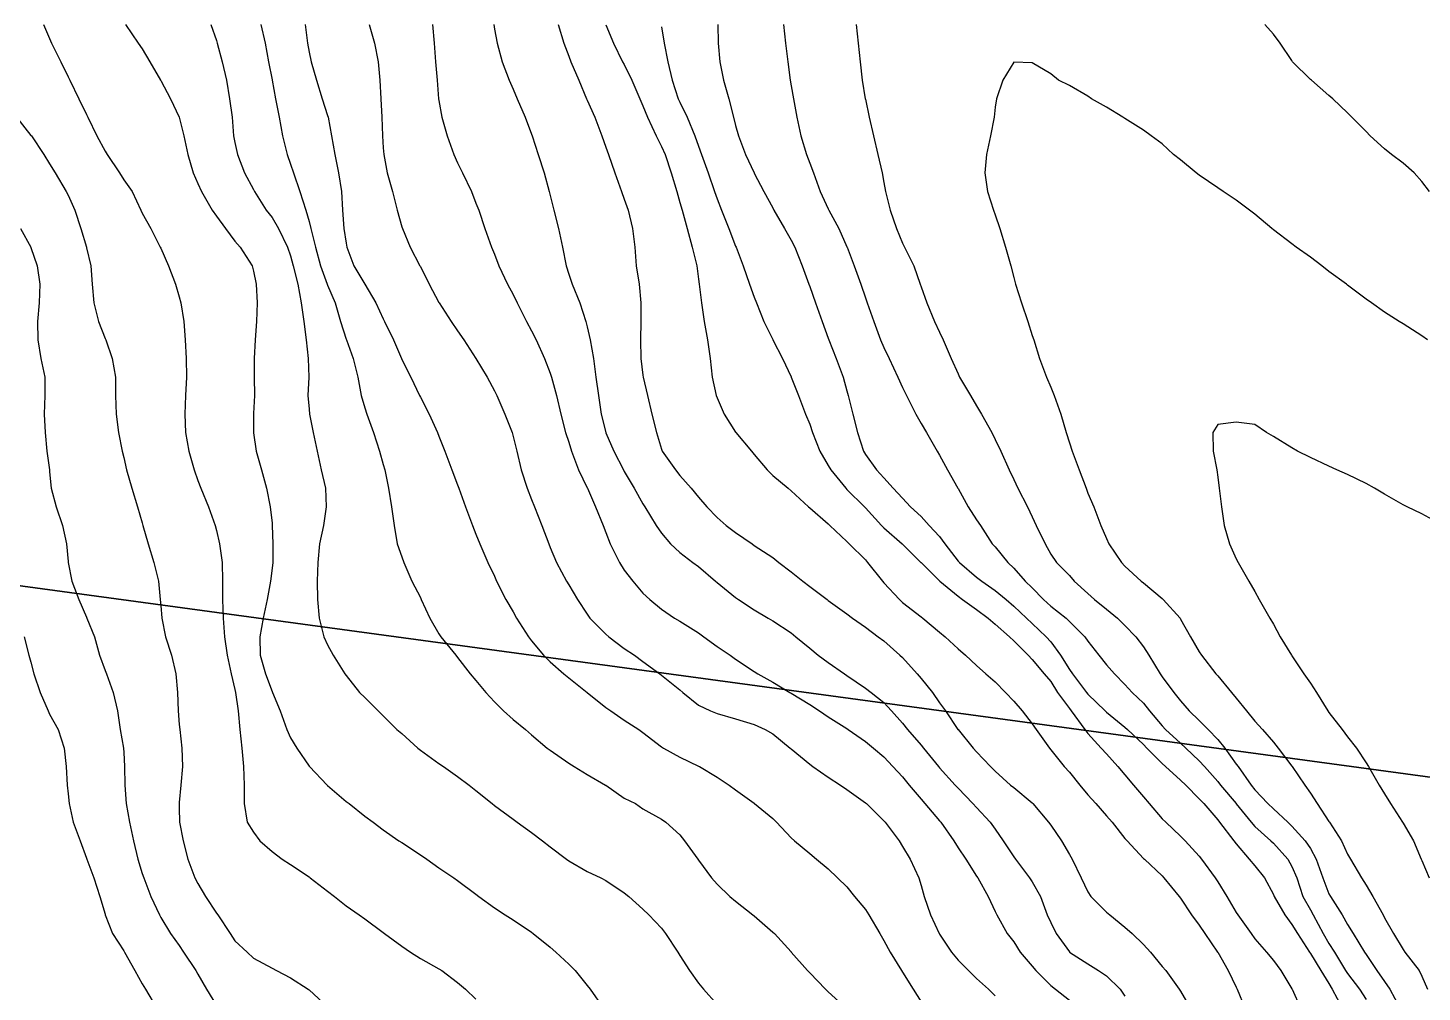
# Model space of a CAD drawing. Extents: x -729 to 771, y -779 to 721.
# Drawn here: x -213.2 to 34.1, y 352.3 to 523.2 of the extents above; entities that cross this region are included whole.
import ezdxf

# ---------------------------------------------------------------- set-up
doc = ezdxf.new("R2010")
doc.units = 0

msp = doc.modelspace()

# ---------------------------------------------------------------- linework, layer by layer
at = {"layer": 'CONTOURS'}
for points in [[(-210.471, 523.8354, 276.472), (-209.3798, 521.3384, 276.472), (-209.0342, 520.5459, 276.472), (-207.3994, 517.2564, 276.472), (-206.0903, 514.5856, 276.472), (-205.7926, 513.967, 276.472), (-204.1866, 510.6775, 276.472), (-202.8009, 507.8585, 276.472), (-202.5699, 507.388, 276.472), (-200.9819, 504.0985, 276.472), (-199.5114, 501.3609, 276.472), (-199.1634, 500.8091, 276.472), (-196.9392, 497.5196, 276.472), (-196.2219, 496.3248, 276.472), (-194.7367, 494.2301, 276.472), (-193.1732, 490.9407, 276.472), (-192.9324, 490.4169, 276.472), (-191.423, 487.6512, 276.472), (-189.724, 484.3617, 276.472), (-189.643, 484.1827, 276.472), (-188.2458, 481.0722, 276.472), (-187.0009, 477.7828, 276.472), (-186.3535, 475.5435, 276.472), (-186.0815, 474.4933, 276.472), (-185.5529, 471.2038, 276.472), (-185.2842, 467.9143, 276.472), (-185.1513, 464.6249, 276.472), (-185.0727, 461.3354, 276.472), (-185.2475, 458.0459, 276.472), (-185.4015, 454.7564, 276.472), (-185.2392, 451.467, 276.472), (-184.6839, 448.1775, 276.472), (-183.7125, 444.888, 276.472), (-183.064, 442.9765, 276.472), (-182.5401, 441.5985, 276.472), (-181.1823, 438.3091, 276.472), (-180.0165, 435.0196, 276.472), (-179.7745, 434.0958, 276.472), (-179.1986, 431.7301, 276.472), (-178.7311, 428.4407, 276.472), (-178.6788, 425.1512, 276.472), (-178.665, 421.8617, 276.472), (-178.5671, 418.5722, 276.472), (-178.3281, 415.2828, 276.472), (-177.8792, 411.9933, 276.472), (-177.1412, 408.7038, 276.472), (-176.4851, 405.9055, 276.472), (-176.4004, 405.4143, 276.472), (-175.9205, 402.1249, 276.472), (-175.5924, 398.8354, 276.472), (-175.2725, 395.5459, 276.472), (-174.9467, 392.2564, 276.472), (-174.8487, 388.967, 276.472), (-174.8256, 385.6775, 276.472), (-174.3333, 382.388, 276.472), (-173.1956, 380.6138, 276.472), (-172.0736, 379.0985, 276.472), (-169.9061, 377.2124, 276.472), (-168.0795, 375.8091, 276.472), (-166.6167, 374.8631, 276.472), (-163.3272, 372.6711, 276.472), (-163.1185, 372.5196, 276.472), (-160.0377, 370.1368, 276.472), (-158.8112, 369.2301, 276.472), (-156.7482, 367.5576, 276.472), (-154.4657, 365.9407, 276.472), (-153.4588, 365.2479, 276.472), (-150.1693, 362.8423, 276.472), (-149.9239, 362.6512, 276.472), (-146.8798, 360.3993, 276.472), (-145.3197, 359.3617, 276.472), (-143.5903, 358.2184, 276.472), (-140.3009, 356.409, 276.472), (-139.8032, 356.0722, 276.472), (-137.0114, 353.9383, 276.472), (-135.6029, 352.7828, 276.472), (-133.7219, 350.9935, 276.472)], [(-195.8842, 523.8354, 286.472), (-193.6279, 520.5459, 286.472), (-192.9324, 519.5176, 286.472), (-191.5731, 517.2564, 286.472), (-189.6642, 513.967, 286.472), (-189.643, 513.9323, 286.472), (-187.94, 510.6775, 286.472), (-186.3536, 507.388, 286.472), (-186.3535, 507.3877, 286.472), (-185.5689, 504.0985, 286.472), (-184.8492, 500.8091, 286.472), (-183.8935, 497.5196, 286.472), (-183.064, 495.6414, 286.472), (-182.4116, 494.2301, 286.472), (-180.4971, 490.9407, 286.472), (-179.7745, 489.8633, 286.472), (-178.1569, 487.6512, 286.472), (-176.4851, 485.4495, 286.472), (-175.5769, 484.3617, 286.472), (-173.4335, 481.0722, 286.472), (-173.1956, 480.1262, 286.472), (-172.7436, 477.7828, 286.472), (-172.5439, 474.4933, 286.472), (-172.638, 471.2038, 286.472), (-172.8675, 467.9143, 286.472), (-173.0668, 464.6249, 286.472), (-173.084, 461.3354, 286.472), (-173.0239, 458.0459, 286.472), (-173.1956, 454.8599, 286.472), (-173.2018, 454.7564, 286.472), (-173.1982, 451.467, 286.472), (-173.1956, 451.4476, 286.472), (-172.7385, 448.1775, 286.472), (-171.782, 444.888, 286.472), (-170.8864, 441.5985, 286.472), (-170.2249, 438.3091, 286.472), (-169.9061, 435.4006, 286.472), (-169.8676, 435.0196, 286.472), (-169.7635, 431.7301, 286.472), (-169.7835, 428.4407, 286.472), (-169.9061, 427.4473, 286.472), (-170.189, 425.1512, 286.472), (-170.769, 421.8617, 286.472), (-171.4775, 418.5722, 286.472), (-172.0777, 415.2828, 286.472), (-172.0363, 411.9933, 286.472), (-171.0508, 408.7038, 286.472), (-169.9061, 405.539, 286.472), (-169.8454, 405.4143, 286.472), (-168.4366, 402.1249, 286.472), (-167.2548, 398.8354, 286.472), (-166.6167, 397.3555, 286.472), (-165.5305, 395.5459, 286.472), (-163.3272, 392.3053, 286.472), (-163.2819, 392.2564, 286.472), (-160.1306, 388.967, 286.472), (-160.0377, 388.8735, 286.472), (-156.7482, 386.049, 286.472), (-156.2395, 385.6775, 286.472), (-153.4588, 383.4821, 286.472), (-151.9745, 382.388, 286.472), (-150.1693, 381.0431, 286.472), (-147.4143, 379.0985, 286.472), (-146.8798, 378.7949, 286.472), (-143.5903, 376.6083, 286.472), (-142.4538, 375.8091, 286.472), (-140.3009, 374.2805, 286.472), (-137.6309, 372.5196, 286.472), (-137.0114, 372.075, 286.472), (-133.7219, 369.6256, 286.472), (-133.1957, 369.2301, 286.472), (-130.4324, 367.217, 286.472), (-128.5334, 365.9407, 286.472), (-127.143, 365.0996, 286.472), (-123.8535, 362.8737, 286.472), (-123.5503, 362.6512, 286.472), (-120.564, 360.2081, 286.472), (-119.5386, 359.3617, 286.472), (-117.2745, 357.227, 286.472), (-116.1153, 356.0722, 286.472), (-113.9851, 353.4399, 286.472), (-113.4454, 352.7828, 286.472), (-111.1644, 349.4933, 286.472)], [(-180.7561, 523.8354, 296.472), (-179.7745, 521.0353, 296.472), (-179.6281, 520.5459, 296.472), (-178.7307, 517.2564, 296.472), (-177.9968, 513.967, 296.472), (-177.4204, 510.6775, 296.472), (-176.9895, 507.388, 296.472), (-176.725, 504.0985, 296.472), (-176.4851, 502.9484, 296.472), (-176.0383, 500.8091, 296.472), (-174.7723, 497.5196, 296.472), (-173.1956, 494.6148, 296.472), (-172.9965, 494.2301, 296.472), (-170.9519, 490.9407, 296.472), (-169.9061, 489.6124, 296.472), (-168.7413, 487.6512, 296.472), (-167.1656, 484.3617, 296.472), (-166.6167, 482.8167, 296.472), (-166.1513, 481.0722, 296.472), (-165.3542, 477.7828, 296.472), (-164.7526, 474.4933, 296.472), (-164.2672, 471.2038, 296.472), (-163.8519, 467.9143, 296.472), (-163.5069, 464.6249, 296.472), (-163.3867, 461.3354, 296.472), (-163.5452, 458.0459, 296.472), (-163.3272, 455.6299, 296.472), (-163.2395, 454.7564, 296.472), (-162.6267, 451.467, 296.472), (-161.9143, 448.1775, 296.472), (-161.1877, 444.888, 296.472), (-160.4137, 441.5985, 296.472), (-160.3027, 438.3091, 296.472), (-160.7996, 435.0196, 296.472), (-161.5076, 431.7301, 296.472), (-161.7996, 428.4407, 296.472), (-161.8946, 425.1512, 296.472), (-161.846, 421.8617, 296.472), (-161.552, 418.5722, 296.472), (-160.7192, 415.2828, 296.472), (-160.0377, 413.8399, 296.472), (-159.0831, 411.9933, 296.472), (-156.9812, 408.7038, 296.472), (-156.7482, 408.3921, 296.472), (-154.359, 405.4143, 296.472), (-153.4588, 404.4832, 296.472), (-151.0969, 402.1249, 296.472), (-150.1693, 401.2749, 296.472), (-147.768, 398.8354, 296.472), (-146.8798, 398.099, 296.472), (-144.0299, 395.5459, 296.472), (-143.5903, 395.1885, 296.472), (-140.3009, 392.7796, 296.472), (-139.4936, 392.2564, 296.472), (-137.0114, 390.5015, 296.472), (-134.9191, 388.967, 296.472), (-133.7219, 387.998, 296.472), (-130.8584, 385.6775, 296.472), (-130.4324, 385.3738, 296.472), (-127.143, 382.9259, 296.472), (-126.3952, 382.388, 296.472), (-123.8535, 380.5907, 296.472), (-121.9029, 379.0985, 296.472), (-120.564, 378.0311, 296.472), (-117.674, 375.8091, 296.472), (-117.2745, 375.5286, 296.472), (-113.9851, 373.6313, 296.472), (-111.5814, 372.5196, 296.472), (-110.6956, 372.0493, 296.472), (-107.4061, 369.8373, 296.472), (-106.6247, 369.2301, 296.472), (-104.1167, 366.9801, 296.472), (-103.0413, 365.9407, 296.472), (-100.8272, 363.5792, 296.472), (-100.1223, 362.6512, 296.472), (-97.9165, 359.3617, 296.472), (-97.5377, 358.7678, 296.472), (-95.8205, 356.0722, 296.472), (-94.2482, 353.8442, 296.472), (-93.3765, 352.7828, 296.472), (-90.9588, 350.0534, 296.472)], [(-171.8766, 523.8354, 306.472), (-171.1456, 520.5459, 306.472), (-170.505, 517.2564, 306.472), (-169.9061, 514.0423, 306.472), (-169.8927, 513.967, 306.472), (-169.2831, 510.6775, 306.472), (-168.6412, 507.388, 306.472), (-168.0636, 504.0985, 306.472), (-167.2114, 500.8091, 306.472), (-166.6167, 499.1042, 306.472), (-166.1119, 497.5196, 306.472), (-164.9579, 494.2301, 306.472), (-163.909, 490.9407, 306.472), (-163.3272, 488.9224, 306.472), (-163.0033, 487.6512, 306.472), (-162.2125, 484.3617, 306.472), (-161.3313, 481.0722, 306.472), (-160.1003, 477.7828, 306.472), (-160.0377, 477.6067, 306.472), (-158.7289, 474.4933, 306.472), (-157.7421, 471.2038, 306.472), (-156.7482, 468.0342, 306.472), (-156.7038, 467.9143, 306.472), (-155.5232, 464.6249, 306.472), (-154.6849, 461.3354, 306.472), (-154.0971, 458.0459, 306.472), (-153.4588, 455.8913, 306.472), (-153.076, 454.7564, 306.472), (-151.9228, 451.467, 306.472), (-150.8294, 448.1775, 306.472), (-150.1693, 445.8271, 306.472), (-149.8981, 444.888, 306.472), (-149.2278, 441.5985, 306.472), (-148.6928, 438.3091, 306.472), (-148.2163, 435.0196, 306.472), (-147.6971, 431.7301, 306.472), (-146.8798, 429.4649, 306.472), (-146.5462, 428.4407, 306.472), (-145.1282, 425.1512, 306.472), (-143.5903, 422.2112, 306.472), (-143.4332, 421.8617, 306.472), (-141.9291, 418.5722, 306.472), (-140.3009, 415.7684, 306.472), (-139.9708, 415.2828, 306.472), (-137.3126, 411.9933, 306.472), (-137.0114, 411.6166, 306.472), (-134.7323, 408.7038, 306.472), (-133.7219, 407.5077, 306.472), (-131.9838, 405.4143, 306.472), (-130.4324, 403.7581, 306.472), (-128.819, 402.1249, 306.472), (-127.143, 400.6229, 306.472), (-124.961, 398.8354, 306.472), (-123.8535, 397.8824, 306.472), (-121.073, 395.5459, 306.472), (-120.564, 395.148, 306.472), (-117.2745, 392.8731, 306.472), (-116.2937, 392.2564, 306.472), (-113.9851, 390.868, 306.472), (-110.72, 388.967, 306.472), (-110.6956, 388.9518, 306.472), (-107.4061, 386.6788, 306.472), (-105.4393, 385.6775, 306.472), (-104.1167, 384.7864, 306.472), (-100.8272, 382.9138, 306.472), (-100.0386, 382.388, 306.472), (-97.5377, 380.1251, 306.472), (-96.7222, 379.0985, 306.472), (-94.342, 375.8091, 306.472), (-94.2482, 375.6744, 306.472), (-91.9164, 372.5196, 306.472), (-90.9588, 371.3833, 306.472), (-88.6681, 369.2301, 306.472), (-87.6693, 368.3913, 306.472), (-84.595, 365.9407, 306.472), (-84.3798, 365.7603, 306.472), (-81.0903, 362.911, 306.472), (-80.7946, 362.6512, 306.472), (-77.8009, 359.3794, 306.472), (-77.7834, 359.3617, 306.472), (-74.8867, 356.0722, 306.472), (-74.5114, 355.6597, 306.472), (-71.7271, 352.7828, 306.472), (-71.2219, 352.3289, 306.472), (-68.0875, 349.4933, 306.472)], [(-164.0098, 523.8354, 316.472), (-163.594, 520.5459, 316.472), (-163.3272, 518.9221, 316.472), (-162.9498, 517.2564, 316.472), (-162.0418, 513.967, 316.472), (-160.996, 510.6775, 316.472), (-160.0377, 507.7017, 316.472), (-159.9452, 507.388, 316.472), (-159.3378, 504.0985, 316.472), (-158.7442, 500.8091, 316.472), (-158.1226, 497.5196, 316.472), (-157.5606, 494.2301, 316.472), (-157.3948, 490.9407, 316.472), (-157.1431, 487.6512, 316.472), (-156.7482, 485.098, 316.472), (-156.6081, 484.3617, 316.472), (-155.3777, 481.0722, 316.472), (-153.4624, 477.7828, 316.472), (-153.4588, 477.7754, 316.472), (-151.476, 474.4933, 316.472), (-150.1693, 471.658, 316.472), (-149.9328, 471.2038, 316.472), (-148.3798, 467.9143, 316.472), (-146.958, 464.6249, 316.472), (-146.8798, 464.4395, 316.472), (-145.253, 461.3354, 316.472), (-143.716, 458.0459, 316.472), (-143.5903, 457.7826, 316.472), (-142.0294, 454.7564, 316.472), (-140.5404, 451.467, 316.472), (-140.3009, 450.8495, 316.472), (-139.2439, 448.1775, 316.472), (-138.0026, 444.888, 316.472), (-137.0114, 442.1993, 316.472), (-136.7765, 441.5985, 316.472), (-135.594, 438.3091, 316.472), (-134.3669, 435.0196, 316.472), (-133.7219, 433.4771, 316.472), (-133.022, 431.7301, 316.472), (-131.5983, 428.4407, 316.472), (-130.4324, 426.006, 316.472), (-130.0714, 425.1512, 316.472), (-128.4325, 421.8617, 316.472), (-127.143, 419.6885, 316.472), (-126.5097, 418.5722, 316.472), (-124.3802, 415.2828, 316.472), (-123.8535, 414.5712, 316.472), (-121.7389, 411.9933, 316.472), (-120.564, 410.8542, 316.472), (-118.1453, 408.7038, 316.472), (-117.2745, 408.0038, 316.472), (-114.025, 405.4143, 316.472), (-113.9851, 405.3827, 316.472), (-110.6956, 402.7479, 316.472), (-109.805, 402.1249, 316.472), (-107.4061, 400.4816, 316.472), (-104.8216, 398.8354, 316.472), (-104.1167, 398.2715, 316.472), (-100.8272, 395.7758, 316.472), (-100.4596, 395.5459, 316.472), (-97.5377, 393.9178, 316.472), (-94.2482, 392.3384, 316.472), (-94.0705, 392.2564, 316.472), (-90.9588, 390.3542, 316.472), (-88.7847, 388.967, 316.472), (-87.6693, 388.1355, 316.472), (-84.3798, 385.7468, 316.472), (-84.2936, 385.6775, 316.472), (-81.0903, 383.0198, 316.472), (-80.3998, 382.388, 316.472), (-77.8009, 379.6129, 316.472), (-77.2399, 379.0985, 316.472), (-74.5114, 376.8314, 316.472), (-73.311, 375.8091, 316.472), (-71.2219, 374.1154, 316.472), (-69.6063, 372.5196, 316.472), (-67.9324, 370.9271, 316.472), (-66.5563, 369.2301, 316.472), (-64.643, 366.8796, 316.472), (-64.0191, 365.9407, 316.472), (-62.0983, 362.6512, 316.472), (-61.3535, 361.4221, 316.472), (-60.2751, 359.3617, 316.472), (-58.2617, 356.0722, 316.472), (-58.064, 355.7735, 316.472), (-56.1701, 352.7828, 316.472), (-54.7745, 350.5067, 316.472)], [(-152.6863, 523.8354, 326.472), (-151.7081, 520.5459, 326.472), (-151.0856, 517.2564, 326.472), (-150.7665, 513.967, 326.472), (-150.6307, 510.6775, 326.472), (-150.4261, 507.388, 326.472), (-150.3265, 504.0985, 326.472), (-150.1693, 501.9571, 326.472), (-150.0615, 500.8091, 326.472), (-149.4605, 497.5196, 326.472), (-148.552, 494.2301, 326.472), (-147.7041, 490.9407, 326.472), (-146.8798, 487.9531, 326.472), (-146.7809, 487.6512, 326.472), (-145.3829, 484.3617, 326.472), (-143.6839, 481.0722, 326.472), (-143.5903, 480.9218, 326.472), (-142.0409, 477.7828, 326.472), (-140.3009, 474.5485, 326.472), (-140.2671, 474.4933, 326.472), (-138.1209, 471.2038, 326.472), (-137.0114, 469.5102, 326.472), (-135.8949, 467.9143, 326.472), (-133.737, 464.6249, 326.472), (-133.7219, 464.5998, 326.472), (-131.7253, 461.3354, 326.472), (-130.4324, 458.8895, 326.472), (-130.051, 458.0459, 326.472), (-128.5886, 454.7564, 326.472), (-127.3316, 451.467, 326.472), (-127.143, 450.8042, 326.472), (-126.4822, 448.1775, 326.472), (-125.7159, 444.888, 326.472), (-124.6184, 441.5985, 326.472), (-123.8535, 439.6434, 326.472), (-123.3392, 438.3091, 326.472), (-122.0551, 435.0196, 326.472), (-120.8205, 431.7301, 326.472), (-120.564, 431.0815, 326.472), (-119.4425, 428.4407, 326.472), (-117.6696, 425.1512, 326.472), (-117.2745, 424.4895, 326.472), (-115.7416, 421.8617, 326.472), (-113.9851, 419.2659, 326.472), (-113.5162, 418.5722, 326.472), (-110.6956, 415.7544, 326.472), (-110.1285, 415.2828, 326.472), (-107.4061, 413.217, 326.472), (-105.6134, 411.9933, 326.472), (-104.1167, 410.9004, 326.472), (-101.1136, 408.7038, 326.472), (-100.8272, 408.4911, 326.472), (-97.5377, 405.8464, 326.472), (-97.0439, 405.4143, 326.472), (-94.2482, 403.1633, 326.472), (-92.1441, 402.1249, 326.472), (-90.9588, 401.6633, 326.472), (-87.6693, 400.6992, 326.472), (-84.3798, 399.7117, 326.472), (-82.4255, 398.8354, 326.472), (-81.0903, 398.0392, 326.472), (-77.9867, 395.5459, 326.472), (-77.8009, 395.3784, 326.472), (-74.5114, 392.656, 326.472), (-73.9449, 392.2564, 326.472), (-71.2219, 390.3474, 326.472), (-69.087, 388.967, 326.472), (-67.9324, 388.2094, 326.472), (-64.643, 385.8482, 326.472), (-64.4482, 385.6775, 326.472), (-61.3535, 382.6572, 326.472), (-61.1115, 382.388, 326.472), (-58.6792, 379.0985, 326.472), (-58.064, 378.1051, 326.472), (-56.675, 375.8091, 326.472), (-55.1891, 372.5196, 326.472), (-54.7745, 371.1382, 326.472), (-54.2392, 369.2301, 326.472), (-53.0767, 365.9407, 326.472), (-51.5649, 362.6512, 326.472), (-51.4851, 362.514, 326.472), (-49.3948, 359.3617, 326.472), (-48.1956, 357.9384, 326.472), (-46.3723, 356.0722, 326.472), (-44.9061, 354.6683, 326.472), (-42.8108, 352.7828, 326.472), (-41.6167, 351.5852, 326.472)], [(-141.433, 523.8354, 336.472), (-141.1552, 520.5459, 336.472), (-140.8854, 517.2564, 336.472), (-140.6143, 513.967, 336.472), (-140.3472, 510.6775, 336.472), (-140.3009, 510.3669, 336.472), (-139.7681, 507.388, 336.472), (-138.8158, 504.0985, 336.472), (-137.6428, 500.8091, 336.472), (-137.0114, 499.3015, 336.472), (-136.1369, 497.5196, 336.472), (-134.4994, 494.2301, 336.472), (-133.7219, 492.1744, 336.472), (-133.205, 490.9407, 336.472), (-132.1239, 487.6512, 336.472), (-130.9613, 484.3617, 336.472), (-130.4324, 483.135, 336.472), (-129.6951, 481.0722, 336.472), (-128.1587, 477.7828, 336.472), (-127.143, 475.9483, 336.472), (-126.4333, 474.4933, 336.472), (-124.7472, 471.2038, 336.472), (-123.8535, 469.5454, 336.472), (-123.0582, 467.9143, 336.472), (-121.5567, 464.6249, 336.472), (-120.564, 462.0284, 336.472), (-120.3445, 461.3354, 336.472), (-119.4557, 458.0459, 336.472), (-118.6548, 454.7564, 336.472), (-117.8199, 451.467, 336.472), (-117.2745, 449.7701, 336.472), (-116.7869, 448.1775, 336.472), (-115.5412, 444.888, 336.472), (-113.9851, 441.6775, 336.472), (-113.9462, 441.5985, 336.472), (-112.4943, 438.3091, 336.472), (-111.1708, 435.0196, 336.472), (-110.6956, 433.7829, 336.472), (-109.9481, 431.7301, 336.472), (-108.2773, 428.4407, 336.472), (-107.4061, 427.0894, 336.472), (-105.9238, 425.1512, 336.472), (-104.1167, 423.0223, 336.472), (-102.9088, 421.8617, 336.472), (-100.8272, 420.1481, 336.472), (-98.5041, 418.5722, 336.472), (-97.5377, 418.0243, 336.472), (-94.2482, 415.9618, 336.472), (-93.317, 415.2828, 336.472), (-90.9588, 413.5365, 336.472), (-88.6317, 411.9933, 336.472), (-87.6693, 411.3129, 336.472), (-84.3798, 409.1252, 336.472), (-83.7443, 408.7038, 336.472), (-81.0903, 407.227, 336.472), (-78.0256, 405.4143, 336.472), (-77.8009, 405.2926, 336.472), (-74.5114, 403.2338, 336.472), (-72.7664, 402.1249, 336.472), (-71.2219, 401.0791, 336.472), (-67.9324, 399.0039, 336.472), (-67.6796, 398.8354, 336.472), (-64.643, 396.6932, 336.472), (-63.2059, 395.5459, 336.472), (-61.3535, 394.0045, 336.472), (-59.7763, 392.2564, 336.472), (-58.064, 390.4249, 336.472), (-56.8676, 388.967, 336.472), (-54.7745, 386.4644, 336.472), (-54.1154, 385.6775, 336.472), (-51.4851, 382.6231, 336.472), (-51.2836, 382.388, 336.472), (-48.9611, 379.0985, 336.472), (-48.1956, 377.8595, 336.472), (-46.7987, 375.8091, 336.472), (-44.9061, 372.806, 336.472), (-44.7212, 372.5196, 336.472), (-42.8489, 369.2301, 336.472), (-41.6167, 366.5754, 336.472), (-41.3297, 365.9407, 336.472), (-39.4629, 362.6512, 336.472), (-38.3272, 361.1473, 336.472), (-37.1648, 359.3617, 336.472), (-35.0377, 356.8334, 336.472), (-34.4127, 356.0722, 336.472), (-31.7482, 353.438, 336.472), (-30.9007, 352.7828, 336.472), (-28.4588, 350.8128, 336.472)], [(-130.58, 523.8354, 346.472), (-130.4324, 522.9923, 346.472), (-129.9591, 520.5459, 346.472), (-129.0676, 517.2564, 346.472), (-127.8408, 513.967, 346.472), (-127.143, 512.3928, 346.472), (-126.4153, 510.6775, 346.472), (-124.9922, 507.388, 346.472), (-123.8535, 504.4134, 346.472), (-123.7472, 504.0985, 346.472), (-122.6644, 500.8091, 346.472), (-121.637, 497.5196, 346.472), (-120.7479, 494.2301, 346.472), (-120.564, 493.4957, 346.472), (-119.9268, 490.9407, 346.472), (-119.1039, 487.6512, 346.472), (-118.3993, 484.3617, 346.472), (-117.7313, 481.0722, 346.472), (-117.2745, 479.5482, 346.472), (-116.6721, 477.7828, 346.472), (-115.3023, 474.4933, 346.472), (-114.2374, 471.2038, 346.472), (-113.9851, 470.2285, 346.472), (-113.4666, 467.9143, 346.472), (-112.8944, 464.6249, 346.472), (-112.4654, 461.3354, 346.472), (-112.0146, 458.0459, 346.472), (-111.5292, 454.7564, 346.472), (-110.7152, 451.467, 346.472), (-110.6956, 451.4204, 346.472), (-109.2467, 448.1775, 346.472), (-107.5614, 444.888, 346.472), (-107.4061, 444.588, 346.472), (-105.6603, 441.5985, 346.472), (-104.1167, 438.8295, 346.472), (-103.7798, 438.3091, 346.472), (-101.7787, 435.0196, 346.472), (-100.8272, 433.6185, 346.472), (-99.1904, 431.7301, 346.472), (-97.5377, 430.1917, 346.472), (-95.2267, 428.4407, 346.472), (-94.2482, 427.7392, 346.472), (-91.2183, 425.1512, 346.472), (-90.9588, 424.9198, 346.472), (-87.6693, 422.2298, 346.472), (-87.1318, 421.8617, 346.472), (-84.3798, 420.0426, 346.472), (-81.8721, 418.5722, 346.472), (-81.0903, 418.1008, 346.472), (-77.8009, 415.9447, 346.472), (-76.9537, 415.2828, 346.472), (-74.5114, 413.2472, 346.472), (-73.0289, 411.9933, 346.472), (-71.2219, 410.697, 346.472), (-68.3531, 408.7038, 346.472), (-67.9324, 408.4277, 346.472), (-64.643, 406.1848, 346.472), (-63.6156, 405.4143, 346.472), (-61.3535, 403.6312, 346.472), (-60.0182, 402.1249, 346.472), (-58.064, 399.9713, 346.472), (-57.1694, 398.8354, 346.472), (-54.7745, 396.0479, 346.472), (-54.3575, 395.5459, 346.472), (-51.6527, 392.2564, 346.472), (-51.4851, 392.055, 346.472), (-48.7101, 388.967, 346.472), (-48.1956, 388.3974, 346.472), (-45.574, 385.6775, 346.472), (-44.9061, 384.966, 346.472), (-42.5071, 382.388, 346.472), (-41.6167, 381.1314, 346.472), (-40.2034, 379.0985, 346.472), (-38.3272, 376.252, 346.472), (-38.0041, 375.8091, 346.472), (-35.503, 372.5196, 346.472), (-35.0377, 371.8089, 346.472), (-33.5865, 369.2301, 346.472), (-32.3692, 365.9407, 346.472), (-31.7482, 364.6035, 346.472), (-30.7906, 362.6512, 346.472), (-28.4588, 359.3759, 346.472), (-28.4415, 359.3617, 346.472), (-25.1693, 357.2459, 346.472), (-23.3068, 356.0722, 346.472), (-21.8798, 355.1578, 346.472), (-19.4446, 352.7828, 346.472), (-18.5903, 351.5258, 346.472)], [(-119.142, 523.8354, 356.472), (-118.1251, 520.5459, 356.472), (-117.2745, 518.26, 356.472), (-116.8973, 517.2564, 356.472), (-115.4861, 513.967, 356.472), (-114.0945, 510.6775, 356.472), (-113.9851, 510.4029, 356.472), (-112.6383, 507.388, 356.472), (-111.3727, 504.0985, 356.472), (-110.6956, 502.1236, 356.472), (-110.2234, 500.8091, 356.472), (-109.1157, 497.5196, 356.472), (-107.937, 494.2301, 356.472), (-107.4061, 492.8583, 356.472), (-106.7404, 490.9407, 356.472), (-105.9659, 487.6512, 356.472), (-105.5564, 484.3617, 356.472), (-105.3134, 481.0722, 356.472), (-104.7735, 477.7828, 356.472), (-104.4676, 474.4933, 356.472), (-104.4554, 471.2038, 356.472), (-104.5205, 467.9143, 356.472), (-104.4527, 464.6249, 356.472), (-104.1167, 461.661, 356.472), (-104.0724, 461.3354, 356.472), (-103.2971, 458.0459, 356.472), (-102.5159, 454.7564, 356.472), (-101.6997, 451.467, 356.472), (-100.8272, 448.5222, 356.472), (-100.6999, 448.1775, 356.472), (-98.3034, 444.888, 356.472), (-97.5377, 443.8953, 356.472), (-95.5542, 441.5985, 356.472), (-94.2482, 440.0501, 356.472), (-92.7594, 438.3091, 356.472), (-90.9588, 436.451, 356.472), (-89.3429, 435.0196, 356.472), (-87.6693, 433.7553, 356.472), (-84.7469, 431.7301, 356.472), (-84.3798, 431.4723, 356.472), (-81.0903, 429.3278, 356.472), (-79.9846, 428.4407, 356.472), (-77.8009, 426.8002, 356.472), (-75.7419, 425.1512, 356.472), (-74.5114, 424.2054, 356.472), (-71.41, 421.8617, 356.472), (-71.2219, 421.7238, 356.472), (-67.9324, 419.339, 356.472), (-66.907, 418.5722, 356.472), (-64.643, 417.0038, 356.472), (-62.3744, 415.2828, 356.472), (-61.3535, 414.5373, 356.472), (-58.5054, 411.9933, 356.472), (-58.064, 411.5678, 356.472), (-55.437, 408.7038, 356.472), (-54.7745, 407.8975, 356.472), (-52.7516, 405.4143, 356.472), (-51.4851, 403.5271, 356.472), (-50.4272, 402.1249, 356.472), (-48.217, 398.8354, 356.472), (-48.1956, 398.808, 356.472), (-45.5085, 395.5459, 356.472), (-44.9061, 394.8455, 356.472), (-42.4549, 392.2564, 356.472), (-41.6167, 391.4231, 356.472), (-38.8744, 388.967, 356.472), (-38.3272, 388.5274, 356.472), (-35.0377, 385.7945, 356.472), (-34.9146, 385.6775, 356.472), (-32.1542, 382.388, 356.472), (-31.7482, 381.8408, 356.472), (-29.8531, 379.0985, 356.472), (-28.4588, 376.6745, 356.472), (-27.9812, 375.8091, 356.472), (-26.3377, 372.5196, 356.472), (-25.1693, 370.0214, 356.472), (-24.6291, 369.2301, 356.472), (-21.8798, 366.4522, 356.472), (-21.3012, 365.9407, 356.472), (-18.5903, 363.7931, 356.472), (-17.3203, 362.6512, 356.472), (-15.3009, 360.7127, 356.472), (-14.0724, 359.3617, 356.472), (-12.0114, 356.8253, 356.472), (-11.3588, 356.0722, 356.472), (-8.9612, 352.7828, 356.472), (-8.7219, 352.4495, 356.472), (-7.0442, 349.4933, 356.472)], [(-110.6956, 523.7657, 366.472), (-109.3376, 520.5459, 366.472), (-107.7066, 517.2564, 366.472), (-107.4061, 516.739, 366.472), (-106.0727, 513.967, 366.472), (-104.679, 510.6775, 366.472), (-104.1167, 509.4194, 366.472), (-103.2885, 507.388, 366.472), (-101.7487, 504.0985, 366.472), (-100.8272, 502.2344, 366.472), (-100.1874, 500.8091, 366.472), (-99.0733, 497.5196, 366.472), (-98.0945, 494.2301, 366.472), (-97.5377, 492.2712, 366.472), (-97.1638, 490.9407, 366.472), (-96.2744, 487.6512, 366.472), (-95.3891, 484.3617, 366.472), (-94.5651, 481.0722, 366.472), (-94.2482, 478.6751, 366.472), (-94.1302, 477.7828, 366.472), (-93.7461, 474.4933, 366.472), (-93.2268, 471.2038, 366.472), (-92.6622, 467.9143, 366.472), (-92.1926, 464.6249, 366.472), (-91.8516, 461.3354, 366.472), (-91.12, 458.0459, 366.472), (-90.9588, 457.6286, 366.472), (-89.6771, 454.7564, 366.472), (-87.6693, 451.5648, 366.472), (-87.6022, 451.467, 366.472), (-84.8586, 448.1775, 366.472), (-84.3798, 447.5745, 366.472), (-82.0899, 444.888, 366.472), (-81.0903, 443.8964, 366.472), (-78.3681, 441.5985, 366.472), (-77.8009, 441.1569, 366.472), (-74.7093, 438.3091, 366.472), (-74.5114, 438.152, 366.472), (-71.2219, 435.2779, 366.472), (-70.9347, 435.0196, 366.472), (-67.9324, 432.1515, 366.472), (-67.5217, 431.7301, 366.472), (-64.643, 428.8912, 366.472), (-64.2759, 428.4407, 366.472), (-61.6334, 425.1512, 366.472), (-61.3535, 424.8248, 366.472), (-58.6163, 421.8617, 366.472), (-58.064, 421.359, 366.472), (-54.7745, 418.7868, 366.472), (-54.4728, 418.5722, 366.472), (-51.4851, 416.1159, 366.472), (-50.4913, 415.2828, 366.472), (-48.1956, 413.138, 366.472), (-46.8973, 411.9933, 366.472), (-44.9061, 410.1525, 366.472), (-43.2709, 408.7038, 366.472), (-41.6167, 407.2548, 366.472), (-39.7993, 405.4143, 366.472), (-38.3272, 403.841, 366.472), (-36.8538, 402.1249, 366.472), (-35.0377, 399.8264, 366.472), (-34.3447, 398.8354, 366.472), (-32.003, 395.5459, 366.472), (-31.7482, 395.2462, 366.472), (-29.3692, 392.2564, 366.472), (-28.4588, 391.2514, 366.472), (-26.6019, 388.967, 366.472), (-25.1693, 387.2517, 366.472), (-23.7914, 385.6775, 366.472), (-21.8798, 383.4939, 366.472), (-20.8594, 382.388, 366.472), (-18.5903, 379.5188, 366.472), (-18.2224, 379.0985, 366.472), (-15.3009, 375.9664, 366.472), (-15.1427, 375.8091, 366.472), (-12.0114, 372.89, 366.472), (-11.6791, 372.5196, 366.472), (-8.9787, 369.2301, 366.472), (-8.7219, 368.9234, 366.472), (-6.7757, 365.9407, 366.472), (-5.4324, 364.1299, 366.472), (-4.4358, 362.6512, 366.472), (-2.1541, 359.3617, 366.472), (-2.143, 359.3436, 366.472), (-0.2902, 356.0722, 366.472), (1.1465, 353.1268, 366.472), (1.3211, 352.7828, 366.472), (2.678, 349.4933, 366.472)], [(-100.8272, 523.4248, 376.472), (-100.32, 520.5459, 376.472), (-99.6935, 517.2564, 376.472), (-98.9241, 513.967, 376.472), (-97.8402, 510.6775, 376.472), (-97.5377, 510.0618, 376.472), (-96.2877, 507.388, 376.472), (-94.9076, 504.0985, 376.472), (-94.2482, 502.2858, 376.472), (-93.7114, 500.8091, 376.472), (-92.5383, 497.5196, 376.472), (-91.4018, 494.2301, 376.472), (-90.9588, 492.9515, 376.472), (-90.1808, 490.9407, 376.472), (-88.8813, 487.6512, 376.472), (-87.6693, 484.5337, 376.472), (-87.5957, 484.3617, 376.472), (-86.3109, 481.0722, 376.472), (-85.193, 477.7828, 376.472), (-84.3798, 475.5097, 376.472), (-83.9732, 474.4933, 376.472), (-82.6319, 471.2038, 376.472), (-81.0903, 467.9657, 376.472), (-81.0629, 467.9143, 376.472), (-79.3447, 464.6249, 376.472), (-77.8009, 461.3538, 376.472), (-77.7939, 461.3354, 376.472), (-76.5326, 458.0459, 376.472), (-75.251, 454.7564, 376.472), (-74.5114, 452.959, 376.472), (-74.031, 451.467, 376.472), (-72.7087, 448.1775, 376.472), (-71.2219, 445.665, 376.472), (-70.7845, 444.888, 376.472), (-68.1267, 441.5985, 376.472), (-67.9324, 441.4015, 376.472), (-64.7944, 438.3091, 376.472), (-64.643, 438.162, 376.472), (-61.7636, 435.0196, 376.472), (-61.3535, 434.5643, 376.472), (-58.1085, 431.7301, 376.472), (-58.064, 431.6848, 376.472), (-54.7797, 428.4407, 376.472), (-54.7745, 428.4355, 376.472), (-51.4851, 425.1998, 376.472), (-51.4375, 425.1512, 376.472), (-48.1956, 422.4508, 376.472), (-47.4116, 421.8617, 376.472), (-44.9061, 420.1014, 376.472), (-42.8509, 418.5722, 376.472), (-41.6167, 417.4799, 376.472), (-39.0784, 415.2828, 376.472), (-38.3272, 414.5336, 376.472), (-35.7648, 411.9933, 376.472), (-35.0377, 411.2269, 376.472), (-32.941, 408.7038, 376.472), (-31.7482, 407.3391, 376.472), (-30.5395, 405.4143, 376.472), (-28.4588, 402.5403, 376.472), (-28.1298, 402.1249, 376.472), (-25.716, 398.8354, 376.472), (-25.1693, 398.1184, 376.472), (-22.7925, 395.5459, 376.472), (-21.8798, 394.4894, 376.472), (-19.8405, 392.2564, 376.472), (-18.5903, 390.759, 376.472), (-17.0702, 388.967, 376.472), (-15.3009, 386.8582, 376.472), (-14.3272, 385.6775, 376.472), (-12.0114, 383.0072, 376.472), (-11.372, 382.388, 376.472), (-8.7219, 379.9008, 376.472), (-7.9112, 379.0985, 376.472), (-5.4324, 376.3653, 376.472), (-4.993, 375.8091, 376.472), (-2.5924, 372.5196, 376.472), (-2.143, 371.7891, 376.472), (-0.5411, 369.2301, 376.472), (1.1465, 366.3951, 376.472), (1.4506, 365.9407, 376.472), (3.7788, 362.6512, 376.472), (4.436, 361.6816, 376.472), (6.4871, 359.3617, 376.472), (7.7255, 357.8858, 376.472), (9.0799, 356.0722, 376.472), (11.0149, 352.839, 376.472), (11.0426, 352.7828, 376.472), (12.5374, 349.4933, 376.472)], [(-90.8198, 523.8354, 386.472), (-90.7561, 520.5459, 386.472), (-90.454, 517.2564, 386.472), (-89.8055, 513.967, 386.472), (-88.8459, 510.6775, 386.472), (-88.0367, 507.388, 386.472), (-87.6693, 505.9491, 386.472), (-87.1408, 504.0985, 386.472), (-85.9009, 500.8091, 386.472), (-84.3998, 497.5196, 386.472), (-84.3798, 497.4751, 386.472), (-82.6396, 494.2301, 386.472), (-81.0903, 491.3342, 386.472), (-80.8787, 490.9407, 386.472), (-78.9926, 487.6512, 386.472), (-77.8009, 485.6054, 386.472), (-77.1634, 484.3617, 386.472), (-75.8865, 481.0722, 386.472), (-74.6739, 477.7828, 386.472), (-74.5114, 477.3681, 386.472), (-73.5228, 474.4933, 386.472), (-72.3289, 471.2038, 386.472), (-71.2219, 468.2031, 386.472), (-71.1177, 467.9143, 386.472), (-69.8563, 464.6249, 386.472), (-68.5896, 461.3354, 386.472), (-67.9324, 458.8987, 386.472), (-67.6763, 458.0459, 386.472), (-66.8686, 454.7564, 386.472), (-66.0583, 451.467, 386.472), (-64.9978, 448.1775, 386.472), (-64.643, 447.5957, 386.472), (-62.6518, 444.888, 386.472), (-61.3535, 443.4775, 386.472), (-59.7341, 441.5985, 386.472), (-58.064, 439.8431, 386.472), (-56.6209, 438.3091, 386.472), (-54.7745, 436.5808, 386.472), (-53.3242, 435.0196, 386.472), (-51.4851, 433.0666, 386.472), (-50.5695, 431.7301, 386.472), (-48.1956, 428.6973, 386.472), (-47.9499, 428.4407, 386.472), (-44.9061, 425.8482, 386.472), (-44.0003, 425.1512, 386.472), (-41.6167, 423.4958, 386.472), (-39.6899, 421.8617, 386.472), (-38.3272, 420.6914, 386.472), (-36.0587, 418.5722, 386.472), (-35.0377, 417.6479, 386.472), (-32.5543, 415.2828, 386.472), (-31.7482, 414.3922, 386.472), (-30.0041, 411.9933, 386.472), (-28.4588, 409.4473, 386.472), (-27.9081, 408.7038, 386.472), (-25.4074, 405.4143, 386.472), (-25.1693, 405.1155, 386.472), (-22.1169, 402.1249, 386.472), (-21.8798, 401.8983, 386.472), (-18.5903, 399.234, 386.472), (-18.1209, 398.8354, 386.472), (-15.3009, 396.1739, 386.472), (-14.7278, 395.5459, 386.472), (-12.0114, 392.8001, 386.472), (-11.3938, 392.2564, 386.472), (-8.7219, 389.8559, 386.472), (-7.8051, 388.967, 386.472), (-5.4324, 386.56, 386.472), (-4.6152, 385.6775, 386.472), (-2.143, 382.7869, 386.472), (-1.8336, 382.388, 386.472), (0.6941, 379.0985, 386.472), (1.1465, 378.5249, 386.472), (3.4293, 375.8091, 386.472), (4.436, 374.6308, 386.472), (6.1415, 372.5196, 386.472), (7.7255, 369.5828, 386.472), (7.8636, 369.2301, 386.472), (9.7486, 365.9407, 386.472), (11.0149, 364.2607, 386.472), (11.9927, 362.6512, 386.472), (14.1309, 359.3617, 386.472), (14.3044, 359.1081, 386.472), (16.1556, 356.0722, 386.472), (17.5939, 353.7598, 386.472), (18.1621, 352.7828, 386.472), (19.9371, 349.4933, 386.472)], [(-79.1473, 523.8354, 396.472), (-78.7885, 520.5459, 396.472), (-78.3989, 517.2564, 396.472), (-77.9817, 513.967, 396.472), (-77.8009, 512.9923, 396.472), (-77.4072, 510.6775, 396.472), (-76.8267, 507.388, 396.472), (-76.085, 504.0985, 396.472), (-75.0991, 500.8091, 396.472), (-74.5114, 499.265, 396.472), (-73.8638, 497.5196, 396.472), (-72.6613, 494.2301, 396.472), (-71.2219, 491.1707, 396.472), (-71.1096, 490.9407, 396.472), (-69.3653, 487.6512, 396.472), (-67.9324, 484.4345, 396.472), (-67.8981, 484.3617, 396.472), (-66.6328, 481.0722, 396.472), (-65.4605, 477.7828, 396.472), (-64.643, 475.3982, 396.472), (-64.3257, 474.4933, 396.472), (-63.1732, 471.2038, 396.472), (-61.936, 467.9143, 396.472), (-61.3535, 466.5929, 396.472), (-60.4354, 464.6249, 396.472), (-58.8669, 461.3354, 396.472), (-58.064, 459.4823, 396.472), (-57.3516, 458.0459, 396.472), (-55.6811, 454.7564, 396.472), (-54.7745, 453.1054, 396.472), (-53.8218, 451.467, 396.472), (-51.9198, 448.1775, 396.472), (-51.4851, 447.4839, 396.472), (-50.0955, 444.888, 396.472), (-48.2235, 441.5985, 396.472), (-48.1956, 441.5547, 396.472), (-46.3982, 438.3091, 396.472), (-44.9061, 436.024, 396.472), (-44.2081, 435.0196, 396.472), (-42.1309, 431.7301, 396.472), (-41.6167, 431.2214, 396.472), (-39.3946, 428.4407, 396.472), (-38.3272, 427.4373, 396.472), (-36.2885, 425.1512, 396.472), (-35.0377, 423.9359, 396.472), (-33.0286, 421.8617, 396.472), (-31.7482, 420.6916, 396.472), (-29.0549, 418.5722, 396.472), (-28.4588, 417.9948, 396.472), (-25.6878, 415.2828, 396.472), (-25.1693, 414.5097, 396.472), (-23.2398, 411.9933, 396.472), (-21.8798, 410.3107, 396.472), (-20.4675, 408.7038, 396.472), (-18.5903, 406.8308, 396.472), (-17.314, 405.4143, 396.472), (-15.3009, 403.498, 396.472), (-14.2401, 402.1249, 396.472), (-12.0114, 399.4595, 396.472), (-11.4201, 398.8354, 396.472), (-8.7219, 396.3807, 396.472), (-7.8219, 395.5459, 396.472), (-5.4324, 393.2966, 396.472), (-4.484, 392.2564, 396.472), (-2.143, 389.5899, 396.472), (-1.6738, 388.967, 396.472), (1.1302, 385.6775, 396.472), (1.1465, 385.6574, 396.472), (3.817, 382.388, 396.472), (4.436, 381.6497, 396.472), (7.2726, 379.0985, 396.472), (7.7255, 378.6641, 396.472), (10.3089, 375.8091, 396.472), (11.0149, 374.529, 396.472), (11.8736, 372.5196, 396.472), (12.9649, 369.2301, 396.472), (14.3044, 366.8615, 396.472), (14.7984, 365.9407, 396.472), (16.5779, 362.6512, 396.472), (17.5939, 360.8772, 396.472), (18.5482, 359.3617, 396.472), (20.5399, 356.0722, 396.472), (20.8833, 355.5358, 396.472), (23.012, 352.7828, 396.472), (24.1728, 350.9664, 396.472)], [(-66.2588, 523.8354, 406.472), (-65.946, 520.5459, 406.472), (-65.5663, 517.2564, 406.472), (-65.1877, 513.967, 406.472), (-64.6552, 510.6775, 406.472), (-64.643, 510.6188, 406.472), (-63.9637, 507.388, 406.472), (-63.2193, 504.0985, 406.472), (-62.4355, 500.8091, 406.472), (-61.6677, 497.5196, 406.472), (-61.3535, 495.8177, 406.472), (-61.0497, 494.2301, 406.472), (-60.2433, 490.9407, 406.472), (-59.1135, 487.6512, 406.472), (-58.064, 485.098, 406.472), (-57.7098, 484.3617, 406.472), (-56.0688, 481.0722, 406.472), (-54.9097, 477.7828, 406.472), (-54.7745, 477.3505, 406.472), (-53.734, 474.4933, 406.472), (-52.3942, 471.2038, 406.472), (-51.4851, 469.2624, 406.472), (-50.8494, 467.9143, 406.472), (-49.4078, 464.6249, 406.472), (-48.1956, 461.902, 406.472), (-47.9495, 461.3354, 406.472), (-46.0166, 458.0459, 406.472), (-44.9061, 456.2204, 406.472), (-44.0285, 454.7564, 406.472), (-42.2332, 451.467, 406.472), (-41.6167, 450.2248, 406.472), (-40.5889, 448.1775, 406.472), (-39.1458, 444.888, 406.472), (-38.3272, 443.1378, 406.472), (-37.5819, 441.5985, 406.472), (-35.8883, 438.3091, 406.472), (-35.0377, 436.5353, 406.472), (-34.3241, 435.0196, 406.472), (-32.7231, 431.7301, 406.472), (-31.7482, 429.9022, 406.472), (-30.759, 428.4407, 406.472), (-28.4588, 426.1391, 406.472), (-27.6343, 425.1512, 406.472), (-25.1693, 422.917, 406.472), (-24.0061, 421.8617, 406.472), (-21.8798, 420.1419, 406.472), (-19.9193, 418.5722, 406.472), (-18.5903, 417.2612, 406.472), (-16.6932, 415.2828, 406.472), (-15.3009, 413.4868, 406.472), (-14.3857, 411.9933, 406.472), (-12.3685, 408.7038, 406.472), (-12.0114, 408.1941, 406.472), (-9.9056, 405.4143, 406.472), (-8.7219, 403.9318, 406.472), (-7.1786, 402.1249, 406.472), (-5.4324, 400.3992, 406.472), (-3.8543, 398.8354, 406.472), (-2.143, 397.0521, 406.472), (-0.8992, 395.5459, 406.472), (1.1465, 392.685, 406.472), (1.4588, 392.2564, 406.472), (3.7806, 388.967, 406.472), (4.436, 388.1378, 406.472), (6.7461, 385.6775, 406.472), (7.7255, 384.7809, 406.472), (10.2741, 382.388, 406.472), (11.0149, 381.7046, 406.472), (13.3836, 379.0985, 406.472), (14.3044, 377.7086, 406.472), (15.3509, 375.8091, 406.472), (16.5148, 372.5196, 406.472), (17.5939, 369.7029, 406.472), (17.86, 369.2301, 406.472), (19.924, 365.9407, 406.472), (20.8833, 364.2686, 406.472), (21.8784, 362.6512, 406.472), (23.8796, 359.3617, 406.472), (24.1728, 358.9137, 406.472), (26.0964, 356.0722, 406.472), (27.4623, 354.1651, 406.472), (28.3988, 352.7828, 406.472), (30.1619, 349.4933, 406.472)], [(35.4308, 494.2301, 406.472), (34.0412, 496.0109, 406.472), (32.7132, 497.5196, 406.472), (30.7518, 499.2685, 406.472), (28.6855, 500.8091, 406.472), (27.4623, 501.8105, 406.472), (24.8842, 504.0985, 406.472), (24.1728, 504.8536, 406.472), (21.6773, 507.388, 406.472), (20.8833, 508.1895, 406.472), (18.2601, 510.6775, 406.472), (17.5939, 511.2513, 406.472), (14.4687, 513.967, 406.472), (14.3044, 514.11, 406.472), (11.1403, 517.2564, 406.472), (11.0149, 517.4393, 406.472), (8.9446, 520.5459, 406.472), (7.7255, 522.1207, 406.472), (6.2232, 523.8354, 406.472)], [(35.0509, 467.9143, 416.472), (34.0412, 468.6472, 416.472), (30.7518, 470.7739, 416.472), (30.0653, 471.2038, 416.472), (27.4623, 472.8561, 416.472), (25.1161, 474.4933, 416.472), (24.1728, 475.1585, 416.472), (20.8833, 477.6469, 416.472), (20.6914, 477.7828, 416.472), (17.5939, 480.0327, 416.472), (16.3174, 481.0722, 416.472), (14.3044, 482.5856, 416.472), (11.7953, 484.3617, 416.472), (11.0149, 484.9405, 416.472), (7.7255, 487.432, 416.472), (7.4363, 487.6512, 416.472), (4.436, 490.2155, 416.472), (3.4697, 490.9407, 416.472), (1.1465, 492.7217, 416.472), (-1.1573, 494.2301, 416.472), (-2.143, 494.8547, 416.472), (-5.4324, 497.1232, 416.472), (-5.9778, 497.5196, 416.472), (-8.7219, 499.8266, 416.472), (-9.9557, 500.8091, 416.472), (-12.0114, 502.6615, 416.472), (-13.9557, 504.0985, 416.472), (-15.3009, 505.1104, 416.472), (-18.5903, 507.1527, 416.472), (-18.9806, 507.388, 416.472), (-21.8798, 509.1764, 416.472), (-24.5023, 510.6775, 416.472), (-25.1693, 511.1102, 416.472), (-28.4588, 513.0109, 416.472), (-30.369, 513.967, 416.472), (-31.7482, 515.074, 416.472), (-35.0377, 517.0311, 416.472), (-38.3272, 517.1501, 416.472), (-40.2806, 513.967, 416.472), (-41.3681, 510.6775, 416.472), (-41.6167, 509.1715, 416.472), (-41.7705, 507.388, 416.472), (-42.4367, 504.0985, 416.472), (-43.1568, 500.8091, 416.472), (-43.462, 497.5196, 416.472), (-42.9526, 494.2301, 416.472), (-41.9172, 490.9407, 416.472), (-41.6167, 490.0686, 416.472), (-40.7889, 487.6512, 416.472), (-39.785, 484.3617, 416.472), (-38.8711, 481.0722, 416.472), (-38.3272, 479.0095, 416.472), (-37.9858, 477.7828, 416.472), (-36.9239, 474.4933, 416.472), (-35.8369, 471.2038, 416.472), (-35.0377, 468.6817, 416.472), (-34.7822, 467.9143, 416.472), (-33.7701, 464.6249, 416.472), (-32.5156, 461.3354, 416.472), (-31.7482, 459.5543, 416.472), (-31.1498, 458.0459, 416.472), (-29.9761, 454.7564, 416.472), (-28.9992, 451.467, 416.472), (-28.4588, 449.65, 416.472), (-27.9855, 448.1775, 416.472), (-26.7127, 444.888, 416.472), (-25.4717, 441.5985, 416.472), (-25.1693, 440.7566, 416.472), (-24.1371, 438.3091, 416.472), (-22.8492, 435.0196, 416.472), (-21.8798, 432.696, 416.472), (-21.4371, 431.7301, 416.472), (-19.2299, 428.4407, 416.472), (-18.5903, 427.7709, 416.472), (-15.7349, 425.1512, 416.472), (-15.3009, 424.8284, 416.472), (-12.0114, 422.0517, 416.472), (-11.8213, 421.8617, 416.472), (-8.8108, 418.5722, 416.472), (-8.7219, 418.3971, 416.472), (-6.9731, 415.2828, 416.472), (-5.4324, 412.5759, 416.472), (-5.0186, 411.9933, 416.472), (-2.4596, 408.7038, 416.472), (-2.143, 408.3196, 416.472), (0.2971, 405.4143, 416.472), (1.1465, 404.394, 416.472), (2.9718, 402.1249, 416.472), (4.436, 400.3046, 416.472), (5.8257, 398.8354, 416.472), (7.7255, 396.5943, 416.472), (8.587, 395.5459, 416.472), (11.0149, 392.3289, 416.472), (11.0659, 392.2564, 416.472), (13.3068, 388.967, 416.472), (14.3044, 387.554, 416.472), (15.5117, 385.6775, 416.472), (17.5939, 382.5274, 416.472), (17.691, 382.388, 416.472), (19.8189, 379.0985, 416.472), (20.8833, 376.7386, 416.472), (21.4343, 375.8091, 416.472), (23.356, 372.5196, 416.472), (24.1728, 371.2001, 416.472), (25.3924, 369.2301, 416.472), (27.1895, 365.9407, 416.472), (27.4623, 365.4023, 416.472), (29.0167, 362.6512, 416.472), (30.7518, 359.7916, 416.472), (31.0668, 359.3617, 416.472), (33.6073, 356.0722, 416.472), (34.0412, 355.0958, 416.472), (35.0733, 352.7828, 416.472)], [(-215.2199, 507.388, 266.472), (-212.6693, 504.1929, 266.472), (-212.5953, 504.0985, 266.472), (-210.3897, 500.8091, 266.472), (-209.3798, 499.1323, 266.472), (-208.369, 497.5196, 266.472), (-206.4285, 494.2301, 266.472), (-206.0903, 493.5672, 266.472), (-204.8946, 490.9407, 266.472), (-203.8484, 487.6512, 266.472), (-202.8315, 484.3617, 266.472), (-202.8009, 484.2219, 266.472), (-202.0698, 481.0722, 266.472), (-201.7862, 477.7828, 266.472), (-201.5286, 474.4933, 266.472), (-200.7028, 471.2038, 266.472), (-199.5114, 468.1507, 266.472), (-199.4042, 467.9143, 266.472), (-198.2356, 464.6249, 266.472), (-197.6906, 461.3354, 266.472), (-197.6978, 458.0459, 266.472), (-197.5535, 454.7564, 266.472), (-197.131, 451.467, 266.472), (-196.4767, 448.1775, 266.472), (-196.2219, 447.0396, 266.472), (-195.7224, 444.888, 266.472), (-194.7603, 441.5985, 266.472), (-193.7573, 438.3091, 266.472), (-192.9324, 435.4621, 266.472), (-192.8085, 435.0196, 266.472), (-191.8638, 431.7301, 266.472), (-190.8854, 428.4407, 266.472), (-190.0562, 425.1512, 266.472), (-189.7406, 421.8617, 266.472), (-189.643, 420.8017, 266.472), (-189.4365, 418.5722, 266.472), (-188.802, 415.2828, 266.472), (-187.7394, 411.9933, 266.472), (-186.9794, 408.7038, 266.472), (-186.692, 405.4143, 266.472), (-186.5291, 402.1249, 266.472), (-186.3535, 399.6951, 266.472), (-186.2874, 398.8354, 266.472), (-185.9242, 395.5459, 266.472), (-185.8092, 392.2564, 266.472), (-186.1021, 388.967, 266.472), (-186.3535, 385.9094, 266.472), (-186.3707, 385.6775, 266.472), (-186.3535, 384.9505, 266.472), (-186.2952, 382.388, 266.472), (-185.6926, 379.0985, 266.472), (-184.8685, 375.8091, 266.472), (-183.577, 372.5196, 266.472), (-183.064, 371.5344, 266.472), (-181.6794, 369.2301, 266.472), (-179.7745, 366.2646, 266.472), (-179.5369, 365.9407, 266.472), (-177.3092, 362.6512, 266.472), (-176.4851, 361.3278, 266.472), (-174.3119, 359.3617, 266.472), (-173.1956, 358.269, 266.472), (-169.9061, 356.5147, 266.472), (-169.0881, 356.0722, 266.472), (-166.6167, 354.7704, 266.472), (-163.4645, 352.7828, 266.472), (-163.3272, 352.6726, 266.472), (-160.0377, 349.6687, 266.472)], [(-214.4968, 487.6512, 256.472), (-212.6864, 484.3617, 256.472), (-212.6693, 484.3226, 256.472), (-211.5784, 481.0722, 256.472), (-211.1147, 477.7828, 256.472), (-211.1952, 474.4933, 256.472), (-211.5107, 471.2038, 256.472), (-211.4514, 467.9143, 256.472), (-210.9431, 464.6249, 256.472), (-210.2024, 461.3354, 256.472), (-210.1892, 458.0459, 256.472), (-210.3026, 454.7564, 256.472), (-210.1701, 451.467, 256.472), (-209.8399, 448.1775, 256.472), (-209.4095, 444.888, 256.472), (-209.3798, 444.5109, 256.472), (-209.0821, 441.5985, 256.472), (-208.1764, 438.3091, 256.472), (-207.0913, 435.0196, 256.472), (-206.3888, 431.7301, 256.472), (-206.0903, 428.6147, 256.472), (-206.0712, 428.4407, 256.472), (-205.4125, 425.1512, 256.472), (-204.166, 421.8617, 256.472), (-202.8009, 418.7301, 256.472), (-202.7283, 418.5722, 256.472), (-201.4247, 415.2828, 256.472), (-200.5194, 411.9933, 256.472), (-199.5114, 409.2774, 256.472), (-199.2911, 408.7038, 256.472), (-198.0857, 405.4143, 256.472), (-197.3106, 402.1249, 256.472), (-196.8281, 398.8354, 256.472), (-196.274, 395.5459, 256.472), (-196.2219, 394.7633, 256.472), (-196.0526, 392.2564, 256.472), (-196.01, 388.967, 256.472), (-195.7854, 385.6775, 256.472), (-195.2162, 382.388, 256.472), (-194.4768, 379.0985, 256.472), (-193.7329, 375.8091, 256.472), (-192.9324, 373.2956, 256.472), (-192.6745, 372.5196, 256.472), (-191.4149, 369.2301, 256.472), (-189.8741, 365.9407, 256.472), (-189.643, 365.4956, 256.472), (-187.9028, 362.6512, 256.472), (-186.3535, 360.5207, 256.472), (-185.5866, 359.3617, 256.472), (-183.4474, 356.0722, 256.472), (-183.064, 355.4666, 256.472), (-181.5158, 352.7828, 256.472), (-179.7745, 349.8907, 256.472)], [(37.3307, 435.3088, 426.472), (34.0412, 437.0939, 426.472), (31.4833, 438.3091, 426.472), (30.7518, 438.6876, 426.472), (27.4623, 440.5608, 426.472), (25.6464, 441.5985, 426.472), (24.1728, 442.4373, 426.472), (20.8833, 444.0438, 426.472), (19.0191, 444.888, 426.472), (17.5939, 445.5111, 426.472), (14.3044, 447.08, 426.472), (12.0064, 448.1775, 426.472), (11.0149, 448.7779, 426.472), (7.7255, 450.7962, 426.472), (6.5356, 451.467, 426.472), (4.436, 452.8853, 426.472), (1.1465, 453.3422, 426.472), (-2.143, 452.9356, 426.472), (-3.0267, 451.467, 426.472), (-2.9408, 448.1775, 426.472), (-2.3189, 444.888, 426.472), (-2.143, 443.6, 426.472), (-1.8668, 441.5985, 426.472), (-1.4926, 438.3091, 426.472), (-0.9734, 435.0196, 426.472), (-0.0392, 431.7301, 426.472), (1.1465, 429.09, 426.472), (1.4773, 428.4407, 426.472), (3.3955, 425.1512, 426.472), (4.436, 423.3198, 426.472), (5.2383, 421.8617, 426.472), (7.1008, 418.5722, 426.472), (7.7255, 417.4843, 426.472), (8.9629, 415.2828, 426.472), (10.9396, 411.9933, 426.472), (11.0149, 411.8868, 426.472), (13.1266, 408.7038, 426.472), (14.3044, 407.0695, 426.472), (15.4079, 405.4143, 426.472), (17.414, 402.1249, 426.472), (17.5939, 401.8435, 426.472), (19.9217, 398.8354, 426.472), (20.8833, 397.5048, 426.472), (22.4512, 395.5459, 426.472), (24.1728, 392.9194, 426.472), (24.6103, 392.2564, 426.472), (26.5257, 388.967, 426.472), (27.4623, 387.4019, 426.472), (28.5212, 385.6775, 426.472), (30.6516, 382.388, 426.472), (30.7518, 382.2192, 426.472), (32.5613, 379.0985, 426.472), (33.9519, 375.8091, 426.472), (34.0412, 375.5774, 426.472), (35.3965, 372.5196, 426.472)], [(-213.8567, 415.2828, 246.472), (-213.0278, 411.9933, 246.472), (-212.6693, 410.7627, 246.472), (-212.1427, 408.7038, 246.472), (-211.0371, 405.4143, 246.472), (-209.6246, 402.1249, 246.472), (-209.3798, 401.5717, 246.472), (-207.8288, 398.8354, 246.472), (-206.7606, 395.5459, 246.472), (-206.4166, 392.2564, 246.472), (-206.2513, 388.967, 246.472), (-206.0903, 387.3965, 246.472), (-205.9116, 385.6775, 246.472), (-205.1667, 382.388, 246.472), (-203.953, 379.0985, 246.472), (-202.8009, 375.9988, 246.472), (-202.7368, 375.8091, 246.472), (-201.5338, 372.5196, 246.472), (-200.4325, 369.2301, 246.472), (-199.5114, 366.0737, 246.472), (-199.4758, 365.9407, 246.472), (-198.1797, 362.6512, 246.472), (-196.2219, 359.5903, 246.472), (-196.0852, 359.3617, 246.472), (-194.2597, 356.0722, 246.472), (-192.9324, 353.7447, 246.472), (-192.3554, 352.7828, 246.472), (-190.3887, 349.4933, 246.472)]]:
    msp.add_polyline3d(points, dxfattribs=at)
at = {"layer": 'PARCELS'}
for points in [[(446.8519, 560.3468, 364.6805), (443.7164, 334.9813, 388.8843), (-389.7234, 448.0735, 166.4293)], [(443.7164, 334.9813, 388.8843), (441.2043, 154.4185, 431.992), (440.7419, 121.1638, 441.7505), (440.3559, 88.5738, 453.1305), (433.5435, -486.4852, 491.4064), (388.8977, -480.7023, 507.2759), (356.7177, -476.5346, 517.7943), (324.8154, -472.4002, 526.4974), (108.8107, -444.4197, 451.9422), (-390.4601, -379.7509, 270.9095), (-390.0732, 54.7049, 154.9027), (-383.8169, 64.031, 155.5624), (-389.9981, 138.5055, 130.9682), (-389.7234, 448.0735, 166.4293), (443.7164, 334.9813, 388.8843)]]:
    msp.add_polyline3d(points, dxfattribs=at)

doc.saveas('drawing.dxf')
